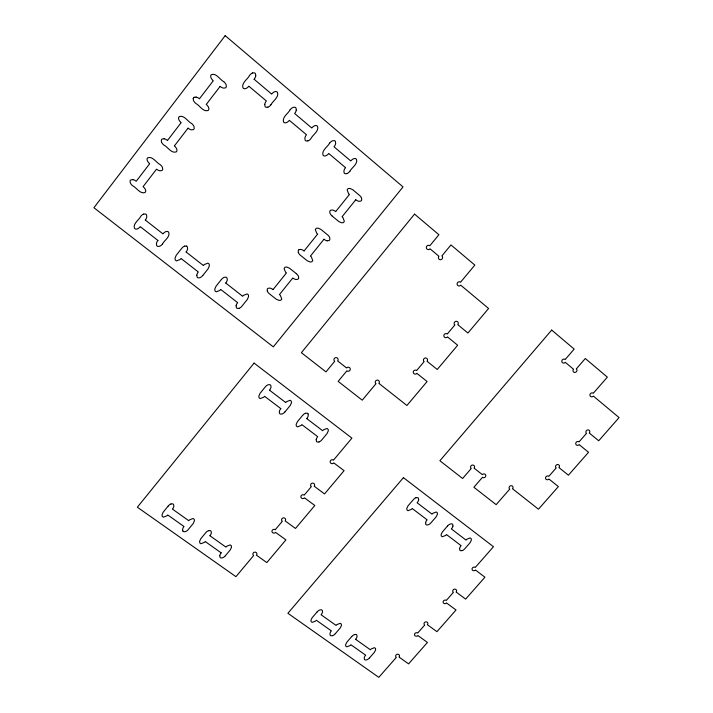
<?xml version="1.0" encoding="UTF-8"?>
<svg xmlns="http://www.w3.org/2000/svg" width="713" height="713" viewBox="0 0 713 713"><rect width="100%" height="100%" fill="white"/><g stroke="black" fill="none" stroke-linecap="round" stroke-linejoin="round"><path stroke-width="1.07" d="M156.423 243.703L156.7 245.566A1.774 1.72 38.5 0 0 157.814 246.44L159.507 246.315A7.139 6.943 39.7 0 0 162.448 243.989M196.833 275.191L197.091 277.018A1.738 1.702 27.9 0 0 198.178 277.865L199.845 277.74A6.987 6.863 30 0 0 202.768 275.45M255.735 75.801L255.495 73.804A1.872 1.791 78 0 0 254.372 72.851L252.643 72.958M236.128 305.797L236.359 307.588A1.702 1.676 5.6 0 0 237.429 308.426L239.078 308.301M264.781 104.392L265.013 106.362A1.845 1.774 79.9 0 0 266.118 107.298L267.838 107.182M219.782 555.668L220.014 557.254A1.604 1.488 -6.4 0 0 221.021 557.967L222.572 557.824A6.479 5.998 -6.2 0 0 225.299 555.757M296.251 110.114L296.038 108.153A1.836 1.765 85.2 0 0 294.941 107.217L293.23 107.333A7.362 7.094 85.7 0 0 290.191 109.74M316.233 439.636L316.429 441.302A1.631 1.56 -18.1 0 0 317.428 442.069L319.005 441.926M418.62 499.929L418.478 498.334A1.595 1.479 -26.1 0 0 417.524 497.603L416 497.745M425.634 522.674L425.777 524.251A1.586 1.462 -25.6 0 0 426.713 524.973L428.228 524.821A6.381 5.891 -25.7 0 0 430.982 522.781L436.187 516.818L437.425 514.305L437.327 512.799L436.258 511.979L432.907 513.28A7.665 7.068 -26.7 0 0 432.025 514.153L417.123 502.79A6.56 6.096 -25.7 0 0 418.656 499.938M452.898 526.123L452.773 524.545A1.578 1.453 -27.3 0 0 451.837 523.832L450.331 523.975A6.346 5.829 -27.2 0 0 447.577 526.016M459.627 548.466L459.751 550.026A1.569 1.435 -26.8 0 0 460.678 550.73L462.167 550.588M193.241 98.456L193.392 100.257A7.513 7.201 68.6 0 0 195.852 103.474C199.506 105.132 203.062 112.253 208.098 110.515C209.756 109.151 208.446 106.709 207.305 105.444A8.984 8.627 67.8 0 0 206.262 104.428L220.103 86.416M167.519 140.434L181.182 122.609A8.984 8.627 65.2 0 1 180.131 121.602C178.99 120.354 177.653 117.912 179.302 116.549C184.328 114.811 187.92 121.878 191.619 123.492A7.424 7.148 64 0 1 194.07 126.7L194.186 128.492A1.845 1.774 65 0 1 193.312 129.632L191.405 129.846A7.602 7.317 65.6 0 1 188.045 128.153M188.009 128.188L174.355 145.96A8.868 8.556 58.4 0 1 175.398 146.958C176.539 148.188 177.867 150.595 176.227 151.94C171.236 153.669 167.626 146.7 163.937 145.104A7.424 7.139 60 0 1 161.459 141.923M162.502 244.024C164.008 240.531 170.541 236.903 168.687 232.188C167.421 230.584 165.068 231.743 163.901 232.884A8.565 8.351 40.6 0 0 162.974 233.882L145.336 220.076M270.931 104.802C272.58 101.094 279.273 97.36 277.509 92.369C276.27 90.658 273.819 91.87 272.642 93.047A8.93 8.574 82.1 0 0 271.68 94.098L254.158 79.286M290.138 109.704C288.507 113.385 281.831 117.075 283.569 122.039C284.799 123.723 287.223 122.511 288.4 121.362A8.859 8.547 83.1 0 0 289.353 120.319L306.492 134.748A7.424 7.192 -89.7 0 0 304.879 138.126L305.128 140.069A1.809 1.747 89.2 0 0 306.207 140.978L307.9 140.871M202.822 275.485L208.16 268.712L209.372 265.833L209.176 264.095L207.929 263.115L204.301 264.541A8.378 8.262 29.3 0 0 203.383 265.53L186.129 252.019M221.315 279.567L215.986 286.314L214.773 289.166L214.969 290.877L216.199 291.84L219.8 290.432A8.333 8.217 22.3 0 0 220.718 289.451L237.607 302.633M329.602 143.063C327.989 146.7 321.349 150.283 323.016 155.184C324.237 156.851 326.616 155.63 327.784 154.507A8.69 8.422 -86.7 0 0 328.738 153.491L345.502 167.608M349.887 171.298C351.509 167.689 358.104 164.168 356.491 159.284C355.279 157.626 352.908 158.847 351.75 159.962A8.601 8.324 -77.8 0 0 350.796 160.978L334.041 146.816A7.406 7.166 -86.1 0 0 335.663 143.456L335.431 141.522A1.8 1.738 -85 0 0 334.361 140.613L332.677 140.728A7.228 6.987 -84.2 0 0 329.656 143.099M273.07 289.567L286.43 272.927A8.271 8.217 -47.9 0 1 285.458 272.01L284.068 268.427L285.04 267.215L286.769 267.036L289.612 268.275L296.305 273.623M304.094 250.94L317.633 234.087A8.387 8.253 -70.1 0 1 316.661 233.151L315.289 229.497L316.278 228.276L318.007 228.098L320.859 229.363L327.543 234.818A6.943 6.836 -64.6 0 1 329.78 237.812L329.834 239.488A1.729 1.702 -64.5 0 1 328.969 240.566L327.151 240.78M335.725 211.556L349.441 194.48A8.52 8.289 -74.5 0 1 348.479 193.526L347.133 189.81L348.131 188.571L349.869 188.401L352.721 189.694L359.388 195.264A7.05 6.863 -71.7 0 1 361.607 198.303M323.969 239.256L310.431 256.074A8.28 8.199 -53.3 0 1 311.403 256.992L312.766 260.601L311.795 261.805L310.066 261.983L307.232 260.744L300.547 255.361A6.916 6.854 -62.8 0 1 298.275 252.393M355.76 199.756L342.053 216.788A8.404 8.235 -68.8 0 1 343.015 217.732L344.361 221.395L343.372 222.625L341.643 222.795L338.8 221.529L332.133 216.039M168.161 506.052L163.143 512.219L162.02 514.813L162.225 516.355L163.411 517.192L166.842 515.856A7.95 7.406 0.5 0 0 167.707 514.955L184.007 526.506A6.693 6.221 -2.8 0 0 182.59 529.385L182.876 530.998M285.022 411.829L290.244 405.465L291.457 402.774L291.296 401.161L290.129 400.269L286.644 401.633A7.986 7.683 -15.1 0 0 285.744 402.56L269.55 390.207M302.588 415.412L297.383 421.739L296.171 424.404L296.323 426L297.481 426.882L300.948 425.527A7.959 7.629 -15.4 0 0 301.84 424.609L317.704 436.668A6.711 6.39 -18.8 0 0 316.198 439.636M225.344 555.792L230.344 549.768L231.493 547.236L231.315 545.73L230.156 544.91L226.779 546.229A7.772 7.201 -7.3 0 0 225.923 547.112L209.952 535.757M317.098 611.923L312.134 617.743L310.975 620.167L311.118 621.611L312.214 622.387L315.502 621.103A7.567 6.88 -14 0 0 316.349 620.257L331.376 630.898A6.381 5.766 -15.7 0 0 329.941 633.607L330.155 635.114A1.551 1.408 -15.4 0 0 331.099 635.791L332.588 635.639M335.315 633.688L340.27 627.921L341.438 625.515L341.304 624.08L340.226 623.305L336.946 624.588A7.513 6.8 -16.2 0 0 336.099 625.426L321.073 614.749A6.435 5.864 -14.5 0 0 322.517 612.021L322.303 610.488A1.569 1.426 -14.8 0 0 321.349 609.802L319.843 609.954A6.283 5.713 -14.9 0 0 317.142 611.959M351.723 636.54L346.776 642.27L345.609 644.668L345.734 646.085L346.812 646.843L350.065 645.577A7.487 6.756 -16.2 0 0 350.912 644.739L365.653 655.176A6.319 5.659 -17.6 0 0 364.209 657.841L364.396 659.329A1.533 1.381 -17.3 0 0 365.332 659.988L366.803 659.837A6.194 5.561 -17.3 0 0 369.468 657.885M447.532 525.989L442.381 531.943L441.142 534.447L441.24 535.935L442.301 536.737L445.625 535.445A7.638 7.023 -26.3 0 0 446.507 534.572L461.124 545.686A6.444 5.882 -27.1 0 0 459.591 548.466M369.512 657.912L374.459 652.226L375.626 649.846L375.51 648.438L374.45 647.68L371.197 648.946A7.442 6.675 -18.1 0 0 370.359 649.784L355.627 639.311M194.114 97.316L196.03 97.102M299.068 249.648L300.895 249.425A7.05 6.996 -58.5 0 1 304.059 250.976M354.45 634.597L355.93 634.445A1.551 1.399 -17 0 1 356.874 635.114L357.044 636.62A6.372 5.749 -16.7 0 1 355.591 639.285M208.517 530.704L210.085 530.561A1.622 1.506 -4.8 0 1 211.101 531.283L211.333 532.887A6.667 6.203 -4.3 0 1 209.916 535.73M305.467 413.29L307.053 413.157A1.649 1.578 -17.5 0 1 308.069 413.932M170.968 503.975L172.555 503.833A1.64 1.533 -0.3 0 1 173.598 504.572L173.856 506.203A6.756 6.31 0.2 0 1 172.439 509.091L188.767 520.704A7.87 7.335 -3.2 0 1 189.631 519.813L193.045 518.476L194.221 519.314L194.417 520.846L193.276 523.422L188.268 529.527A6.56 6.105 -2.1 0 1 185.496 531.622L183.909 531.729A1.631 1.515 -2.3 0 1 182.876 530.998M184.56 246.163L186.245 246.038M143.687 214.105L145.39 213.989A1.8 1.738 44.5 0 1 146.522 214.871L146.807 216.761A7.397 7.157 44.1 0 1 145.3 220.041M346.839 173.607L345.163 173.722A1.774 1.72 -78.9 0 1 344.103 172.831L343.916 170.933A7.299 7.077 -77.9 0 1 345.538 167.635M132.814 179.649L130.916 179.872A1.827 1.756 49.6 0 0 130.06 180.986L130.247 182.724A7.344 7.077 50.3 0 0 132.725 185.817C136.388 187.421 140.024 194.284 144.98 192.555C146.602 191.227 145.256 188.847 144.124 187.653A8.788 8.476 48.1 0 0 143.072 186.681L156.548 169.141A7.522 7.255 55.8 0 0 159.935 170.799L161.833 170.541A1.827 1.765 54.9 0 0 162.698 169.418L162.528 167.68A7.344 7.085 54 0 0 160.069 164.56C156.405 162.938 152.787 155.978 147.796 157.716C146.156 159.07 147.511 161.468 148.652 162.689A8.886 8.556 55.9 0 0 149.703 163.678L136.228 181.262A7.495 7.219 48.7 0 0 132.823 179.614M164.115 138.785L162.199 139.008A1.845 1.774 59.1 0 0 161.334 140.131L161.503 141.905M221.164 552.833L205.192 541.515A7.843 7.282 -3.9 0 1 204.328 542.397L200.941 543.725L199.774 542.896L199.587 541.381L200.718 538.832L205.727 532.754A6.515 6.052 -5 0 1 208.499 530.668M280.788 408.602L264.585 396.294A8.048 7.781 -8.5 0 1 263.685 397.221L260.192 398.594L259.006 397.694L258.837 396.071L260.04 393.362L265.263 386.936A6.684 6.462 -11.2 0 1 268.141 384.744L269.764 384.655A1.667 1.613 -10.9 0 1 270.806 385.439L271.02 387.159A6.845 6.631 -9.8 0 1 269.514 390.18M306.786 418.62L322.65 430.723A7.896 7.531 -19.9 0 1 323.55 429.805L327 428.451L328.14 429.324L328.283 430.919L327.062 433.557L321.857 439.832A6.577 6.274 -18.1 0 1 319.023 441.971M157.885 240.433L140.247 226.663A8.699 8.404 42.5 0 1 139.32 227.679C138.144 228.828 135.782 229.978 134.507 228.374C132.6 223.632 139.169 219.943 140.675 216.422A7.21 6.987 43.5 0 1 143.669 214.06M225.789 283.07L242.67 296.296A8.235 8.137 1.4 0 1 243.588 295.316L247.179 293.916L248.391 294.87L248.579 296.572L247.349 299.407L242.028 306.073A6.863 6.773 7.7 0 1 239.096 308.337M223.757 81.656C220.076 80.008 216.511 72.806 211.449 74.553C209.782 75.934 211.101 78.403 212.242 79.696A9.109 8.69 72.6 0 0 213.294 80.721L199.444 98.786A7.665 7.344 67.3 0 0 196.039 97.057M308.069 413.932L308.266 415.617A6.765 6.497 -16.6 0 1 306.759 418.584M267.322 291.002L267.206 289.371A1.702 1.684 -12.1 0 1 268.052 288.31L269.87 288.088A6.987 6.925 -11.5 0 1 273.034 289.603M298.524 276.573L298.631 278.213A1.702 1.684 -39.9 0 1 297.776 279.273L295.966 279.496A7.014 6.952 -43.9 0 1 292.811 277.963L279.416 294.603A8.199 8.119 -15.3 0 1 280.387 295.503L281.778 299.05L280.815 300.244L279.095 300.423L276.261 299.21L269.559 293.934A6.845 6.791 -16.9 0 1 267.286 291.02M298.319 252.375L298.212 250.718A1.72 1.702 -62.7 0 1 299.068 249.648M361.571 198.321L361.651 200.014A1.756 1.702 -71.3 0 1 360.778 201.102L358.951 201.316A7.228 7.023 -72.4 0 1 355.796 199.72M351.767 636.566A6.221 5.606 -17 0 1 354.432 634.561M335.27 633.661A6.257 5.659 -15.3 0 1 332.606 635.666M415.982 497.701A6.408 5.945 -25.9 0 0 413.228 499.813L408.014 505.829L406.784 508.36L406.891 509.875L407.979 510.704L411.339 509.394A7.709 7.166 -24.9 0 0 412.212 508.512L427.123 519.848A6.506 5.998 -26 0 0 425.599 522.665M452.933 526.132A6.497 5.971 -27 0 1 451.365 528.903L466.008 540.08A7.593 6.925 -27.7 0 1 466.881 539.215L470.197 537.923L471.248 538.725L471.338 540.204L470.09 542.691L464.947 548.591A6.319 5.766 -26.9 0 1 462.184 550.623M302.642 415.447A6.613 6.337 -17.5 0 1 305.449 413.246M284.977 411.793A6.649 6.399 -12.8 0 1 282.161 413.995L280.557 414.093A1.649 1.586 -13 0 1 279.532 413.317L279.318 411.624A6.782 6.515 -13.9 0 1 280.815 408.638M221.369 279.603A6.907 6.827 19.4 0 1 224.274 277.277L225.95 277.197A1.72 1.702 22.5 0 1 227.028 278.043L227.269 279.87A7.085 6.996 23.9 0 1 225.754 283.043M236.092 305.788A6.996 6.907 3.2 0 1 237.643 302.66M156.388 243.703A7.273 7.085 38.6 0 1 157.921 240.459M184.542 246.119A7.05 6.916 37.3 0 0 181.619 248.481L176.218 255.29L175.015 258.186L175.229 259.942L176.485 260.922L180.131 259.496A8.511 8.315 36.6 0 0 181.049 258.498L198.303 271.965A7.121 7.005 27.3 0 0 196.797 275.182M186.245 246.038A1.756 1.72 38.9 0 1 187.35 246.903L187.608 248.757A7.237 7.077 38.8 0 1 186.093 251.983M223.722 81.71A7.522 7.201 72.2 0 1 226.199 84.927L226.297 86.745A1.872 1.791 73 0 1 225.424 87.895L223.499 88.109A7.709 7.371 73.3 0 1 220.139 86.371M193.232 98.456A1.872 1.791 67.7 0 1 194.114 97.316M164.115 138.75A7.576 7.29 58.4 0 1 167.493 140.47M332.169 215.986A7.023 6.88 -72.8 0 1 329.878 213.009L329.825 211.306A1.747 1.711 -73.3 0 1 330.698 210.219L332.534 210.005A7.166 7.023 -71.9 0 1 335.698 211.592M327.142 240.816A7.112 6.996 -66.5 0 1 323.996 239.22M296.287 110.123A7.549 7.264 84.2 0 1 294.638 113.501L311.804 128.019A8.752 8.458 -88.8 0 1 312.757 126.985C313.925 125.844 316.34 124.623 317.561 126.308C319.246 131.237 312.606 134.873 310.975 138.527A7.282 7.05 88.5 0 1 307.918 140.916M252.616 72.913A7.513 7.183 78.2 0 0 249.577 75.409C247.892 79.107 241.146 82.904 242.964 87.922C244.22 89.633 246.68 88.43 247.866 87.244A9.046 8.654 76 0 0 248.828 86.184L266.35 100.943A7.567 7.29 80.9 0 0 264.746 104.383M255.771 75.81A7.709 7.362 77.1 0 1 254.122 79.25M270.878 104.766A7.433 7.148 79.7 0 1 267.856 107.226M349.833 171.263A7.157 6.943 -80 0 1 346.857 173.651M296.269 273.667A6.854 6.791 -36.7 0 1 298.56 276.555M168.206 506.087A6.595 6.159 -0.6 0 1 170.951 503.931M219.747 555.659A6.604 6.105 -6.8 0 1 221.199 552.86M225.192 35.65L93.92 207.724L273.311 346.866L403.032 186.913L225.192 35.65M254.086 363.095L137.359 507.21L235.941 576.674L253.659 555.516A2.023 1.872 -9.5 0 1 253.338 552.869A2.023 1.872 -9.5 0 1 256.19 552.53A2.023 1.872 -9.5 0 1 256.466 555.177L266.831 562.584L285.913 539.884L275.566 532.379A2.032 1.889 -11.3 0 1 272.714 532.745A2.032 1.889 -11.3 0 1 272.402 530.089A2.032 1.889 -11.3 0 1 275.254 529.723L282.321 521.283A2.032 1.898 -12.3 0 1 282.009 518.609A2.032 1.898 -12.3 0 1 284.861 518.244A2.032 1.898 -12.3 0 1 285.164 520.909L295.512 528.458L314.816 505.49L304.496 497.843A2.041 1.916 -14.7 0 1 301.635 498.191A2.041 1.916 -14.7 0 1 301.349 495.49A2.041 1.916 -14.7 0 1 304.21 495.134L311.349 486.605A2.041 1.925 -16.1 0 1 311.055 483.895A2.041 1.925 -16.1 0 1 313.916 483.53A2.041 1.925 -16.1 0 1 314.21 486.239L324.531 493.931L344.076 470.678L333.773 462.889A2.05 1.943 -19.2 0 1 330.903 463.245A2.05 1.943 -19.2 0 1 330.627 460.5A2.05 1.943 -19.2 0 1 333.497 460.143L351.919 438.139L254.086 363.095M414.547 214.114L301.376 352.703L325.975 371.892L334.7 361.295A2.103 2.041 -27.5 0 1 334.415 358.407A2.103 2.041 -27.5 0 1 337.365 358.06A2.103 2.041 -27.5 0 1 337.641 360.938L346.589 367.979A2.094 2.023 -28.4 0 1 349.522 367.623A2.094 2.023 -28.4 0 1 349.798 370.493A2.094 2.023 -28.4 0 1 346.866 370.84L338.149 381.384L362.24 400.18L375.974 383.719A2.086 1.996 -31 0 1 375.724 380.876A2.086 1.996 -31 0 1 378.63 380.528A2.086 1.996 -31 0 1 378.879 383.362L406.927 405.483L427.096 381.526L416.882 373.362A2.086 1.987 -36.3 0 1 413.986 373.71A2.086 1.987 -36.3 0 1 413.763 370.858A2.086 1.987 -36.3 0 1 416.659 370.519L424.137 361.607A2.094 1.996 -38.7 0 1 423.923 358.746A2.094 1.996 -38.7 0 1 426.82 358.398A2.094 1.996 -38.7 0 1 427.034 361.259L437.238 369.477L457.657 345.226L447.47 336.901A2.112 2.005 -43.2 0 1 444.564 337.24A2.112 2.005 -43.2 0 1 444.359 334.352A2.112 2.005 -43.2 0 1 447.274 334.014L454.841 324.985A2.121 2.014 -45.4 0 1 454.644 322.089A2.121 2.014 -45.4 0 1 457.559 321.741A2.121 2.014 -45.4 0 1 457.755 324.647L467.924 333.033L488.592 308.479L460.75 285.191A2.148 2.041 -51.1 0 1 457.808 285.53A2.148 2.041 -51.1 0 1 457.612 282.571A2.148 2.041 -51.1 0 1 460.553 282.232L474.84 265.102L450.972 244.924L441.882 255.914A2.166 2.077 -55 0 1 442.087 258.917A2.166 2.077 -55 0 1 439.119 259.256A2.166 2.077 -55 0 1 438.914 256.252L430.028 248.801A2.175 2.086 -56.9 0 1 427.051 249.131A2.175 2.086 -56.9 0 1 426.829 246.11A2.175 2.086 -56.9 0 1 429.814 245.78L438.914 234.729L414.547 214.114M403.424 477.648L287.892 613.287L378.799 677.35L396.33 657.377A1.943 1.738 -19.4 0 1 396.125 654.908A1.943 1.738 -19.4 0 1 398.843 654.561A1.943 1.738 -19.4 0 1 399.013 657.038L408.576 663.874L427.444 642.449L417.898 635.533A1.943 1.747 -21.1 0 1 415.189 635.898A1.943 1.747 -21.1 0 1 414.984 633.411A1.943 1.747 -21.1 0 1 417.693 633.046L424.681 625.087A1.952 1.756 -21.9 0 1 424.476 622.592A1.952 1.756 -21.9 0 1 427.194 622.217A1.952 1.756 -21.9 0 1 427.39 624.713L436.935 631.673L456.026 610.007L446.498 602.957A1.961 1.765 -23.8 0 1 443.78 603.314A1.961 1.765 -23.8 0 1 443.602 600.792A1.961 1.765 -23.8 0 1 446.32 600.426L453.379 592.387A1.961 1.774 -24.8 0 1 453.192 589.865A1.961 1.774 -24.8 0 1 455.91 589.491A1.961 1.774 -24.8 0 1 456.106 592.022L465.625 599.116L484.929 577.191L475.437 570.008A1.97 1.782 -26.8 0 1 472.701 570.364A1.97 1.782 -26.8 0 1 472.532 567.815A1.97 1.782 -26.8 0 1 475.268 567.45L493.467 546.719L403.424 477.648M551.684 330.074L439.885 460.75L462.621 478.485L471.248 468.486A2.032 1.881 -32.2 0 1 471.07 465.785A2.032 1.881 -32.2 0 1 473.878 465.429A2.032 1.881 -32.2 0 1 474.047 468.129L482.327 474.635A2.023 1.863 -32.3 0 1 485.116 474.279A2.023 1.863 -32.3 0 1 485.286 476.961A2.023 1.863 -32.3 0 1 482.496 477.309L473.878 487.273L496.168 504.661L509.733 489.1A2.014 1.845 -33.2 0 1 509.581 486.444A2.014 1.845 -33.2 0 1 512.362 486.088A2.014 1.845 -33.2 0 1 512.504 488.744L538.467 509.216L558.377 486.578L548.93 479.02A2.014 1.836 -35.6 0 1 546.167 479.377A2.014 1.836 -35.6 0 1 546.042 476.712A2.014 1.836 -35.6 0 1 548.814 476.355L556.193 467.942A2.023 1.845 -36.8 0 1 556.078 465.268A2.023 1.845 -36.8 0 1 558.84 464.912A2.023 1.845 -36.8 0 1 558.956 467.585L568.395 475.197L588.546 452.292L579.134 444.591A2.032 1.854 -39.1 0 1 576.354 444.939A2.032 1.854 -39.1 0 1 576.256 442.229A2.032 1.854 -39.1 0 1 579.036 441.882L586.496 433.37A2.041 1.854 -40.2 0 1 586.407 430.652A2.041 1.854 -40.2 0 1 589.188 430.304A2.041 1.854 -40.2 0 1 589.277 433.014L598.688 440.768L619.08 417.595L593.341 396.071A2.068 1.889 -43 0 1 590.542 396.41A2.068 1.889 -43 0 1 590.444 393.647A2.068 1.889 -43 0 1 593.252 393.3L607.342 377.141L585.302 358.505L576.336 368.871A2.086 1.916 -44.4 0 1 576.434 371.678A2.086 1.916 -44.4 0 1 573.609 372.017A2.086 1.916 -44.4 0 1 573.502 369.218L565.302 362.329A2.086 1.925 -44.9 0 1 562.459 362.676A2.086 1.925 -44.9 0 1 562.352 359.851A2.086 1.925 -44.9 0 1 565.195 359.512L574.17 349.094L551.684 330.074"/></g></svg>
